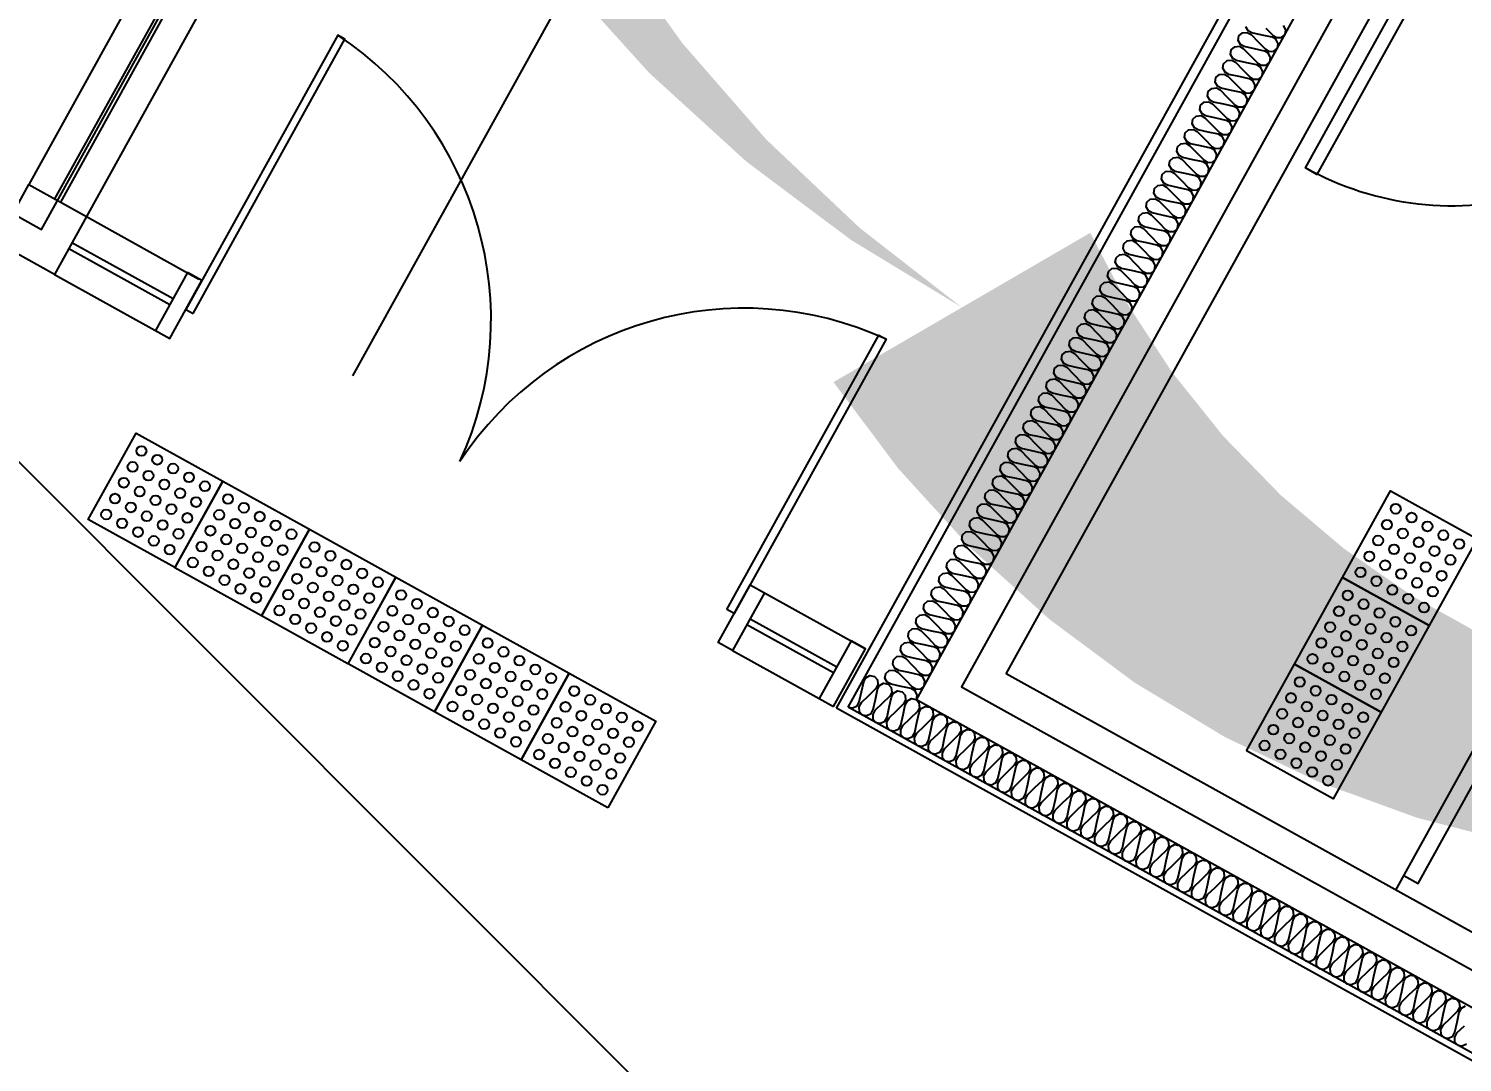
# Model space of a CAD drawing. Header units: millimetres. Extents: x -21000 to 567700, y 435000 to 850800.
# Drawn here: x 253690 to 258036, y 584813 to 587944 of the extents above; entities that cross this region are included whole.
import ezdxf
from ezdxf.enums import TextEntityAlignment as Align
from ezdxf.xclip import XClip

# ---------------------------------------------------------------- set-up
doc = ezdxf.new("R2010")
doc.units = ezdxf.units.MM
doc.header["$LTSCALE"] = 700
doc.header["$XCLIPFRAME"] = 2
doc.linetypes.add('AB_Pbase$0$주차장기둥$0$CEN', pattern=[62, 60, -1, 0, -1])
doc.layers.get('0').update_dxf_attribs({"color": 2})
doc.layers.get('Defpoints').update_dxf_attribs({"color": 171})
for name, color, linetype in [('AB_Pbase$0$AREA-C', 3, 'Continuous'), ('AB_Pbase$0$DOORS', 4, 'Continuous'), ('AB_Pbase$0$ELE4', 4, 'Continuous'), ('AB_Pbase$0$ELE6', 6, 'Continuous'), ('AB_Pbase$0$ELE9', 9, 'Continuous'), ('AB_Pbase$0$FIN', 6, 'Continuous'), ('AB_Pbase$0$HAT-BR', 5, 'Continuous'), ('AB_Pbase$0$INS', 8, 'Continuous'), ('AB_Pbase$0$WAL', 3, 'Continuous'), ('AB_Pbase$0$WIN', 4, 'Continuous'), ('AB_Pbase$0$WIN1', 1, 'Continuous'), ('AB_Pbase$0$점자블럭', 5, 'Continuous'), ('AB_Pbase$0$주차장기둥$0$CEN_P', 244, 'AB_Pbase$0$주차장기둥$0$CEN')]:
    doc.layers.add(name, color=color, linetype=linetype)
doc.layers.add('AB_Pbase$0$Defponts', color=161, linetype='Continuous', plot=False)
doc.styles.add('AB_Pbase$0$돋움', font='')
doc.styles.get('AB_Pbase$0$돋움').set_extended_font_data('Dotum')

# ---------------------------------------------------------------- blocks, each defined once
blk = doc.blocks.new('AB_Pbase$0$점자블럭')
at = {"layer": 'AB_Pbase$0$점자블럭', "extrusion": (0, 0, -1)}
blk.add_lwpolyline([(0, 0), (300, 0), (300, 300), (0, 300)], close=True, dxfattribs=at)
at = {"layer": 'AB_Pbase$0$점자블럭', "color": 250}
for centre in [(-260, 260), (-205, 260), (-150, 260), (-95, 260), (-40, 260), (-260, 205), (-205, 205), (-150, 205), (-95, 205), (-40, 205), (-260, 150), (-205, 150), (-150, 150), (-95, 150), (-40, 150), (-260, 95), (-205, 95), (-150, 95), (-95, 95), (-40, 95), (-260, 40), (-205, 40), (-150, 40), (-95, 40), (-40, 40)]:
    blk.add_circle(centre, 15, dxfattribs=at)
blk = doc.blocks.new('AB_Pbase$0$AB_Pbase_지하1층_골조')
for p, q in [((256381.4, 585911.3), (257835.9, 588535.2)), ((256653.3, 585989.3), (258010.8, 588438.2)), ((261140.1, 583502.2), (256653.3, 585989.3)), ((261218.1, 583230.3), (256381.4, 585911.3))]:
    blk.add_line(p, q)
blk = doc.blocks.new('AB_Pbase$0$주차장기둥$0$cen 2bl 지하')
at = {"layer": 'AB_Pbase$0$주차장기둥$0$CEN_P', "color": 5}
blk.add_line((-39385.7, 65032.3), (-39385.7, 259360.7), dxfattribs=at)
at = {"layer": 'AB_Pbase$0$주차장기둥$0$CEN_P', "color": 54}
blk.add_line((-87764.1, 77982.1), (41391.4, 40910.3), dxfattribs=at)
blk = doc.blocks.new('AB_Pbase$0$주차장기둥')
at = {"rotation": 1.99999810188403}
blk.add_blockref('AB_Pbase$0$주차장기둥$0$cen 2bl 지하', (36991.8, -11666.7), dxfattribs=at)
blk = doc.blocks.new('AB_Pbase$0$Door_s_1000')
at = {"layer": 'AB_Pbase$0$Defponts'}
for p, q in [((-10, 100), (-10, 0)), ((1010, 100), (1010, 0))]:
    blk.add_line(p, q, dxfattribs=at)
at = {"layer": 'AB_Pbase$0$WIN'}
for points in [[(40, 100), (80, 100), (80, 1020), (40, 1020)], [(55, 55), (55, 0), (0, 0), (0, 100), (40, 100), (40, 55)], [(945, 55), (945, 0), (1000, 0), (1000, 100), (960, 100), (960, 55)]]:
    blk.add_lwpolyline(points, close=True, dxfattribs=at)
at = {"layer": 'AB_Pbase$0$WIN1'}
blk.add_arc((40, 100), 920, 360, 90, dxfattribs=at)
at = {"layer": 'AB_Pbase$0$Defponts', "style": 'AB_Pbase$0$돋움'}
blk.add_text('D-1000', height=100, rotation=360, dxfattribs=at).set_placement((476.5, 57.9), align=Align.MIDDLE)
blk = doc.blocks.new('AB_Pbase')
at = {"layer": 'AB_Pbase$0$HAT-BR'}
h = blk.add_hatch(dxfattribs=at)
h.set_pattern_fill('ANSI31', color=256, scale=20, angle=145)
h.paths.add_polyline_path([(235929.4, 604527.6), (236063.8, 604661.9), (238153, 602571.6), (240063.6, 606018.4), (240229.8, 605926.3), (238280.5, 602409.7), (237010.4, 601140.3), (237826.9, 600323.4), (237692.5, 600189.1), (236741.7, 601140.4), (238029, 602427)])
h.paths.add_polyline_path([(238632.8, 599517.1), (232550.1, 593437.5), (232684.4, 593303.2), (238767.1, 599382.7)])
h.paths.add_polyline_path([(239573, 598576.4), (244422.5, 593724.3), (238339.7, 587644.8), (238205.4, 587779.2), (244153.8, 593724.4), (239438.6, 598442)])
h.paths.add_polyline_path([(253366.3, 576146.8), (254890.9, 574621.3), (254756.5, 574487), (253231.9, 576012.5)], flags=17)
h.paths.add_polyline_path([(246954.3, 581883.1), (245525.6, 580455.2), (245391.3, 580589.5), (246820, 582017.5)])
h.paths.add_polyline_path([(247173.6, 582371), (252407.6, 587602.2), (252541.9, 587467.8), (247308, 582236.6)])
h.paths.add_polyline_path([(260580.1, 582120.7), (261142.4, 583135.1), (260976.2, 583227.2), (260414, 582212.8)], flags=17)
h.paths.add_polyline_path([(263886.9, 576046.1), (264234.4, 575698.5), (264194.3, 575658.4), (265114.4, 575148.5), (265206.5, 575314.6)])
edge = h.paths.add_edge_path()
edge.add_line((263638.9, 581842.7), (261303.6, 583137.2))
edge.add_line((261303.6, 583137.2), (261395.8, 583303.3))
edge.add_line((261395.8, 583303.3), (265930.7, 580789.6))
edge.add_line((265930.7, 580789.6), (269809.1, 587786.6))
edge.add_line((269809.1, 587786.6), (269975.3, 587694.4))
edge.add_line((269975.3, 587694.4), (266096.8, 580697.5))
edge.add_line((266096.8, 580697.5), (266534.1, 580455.1))
edge.add_line((266534.1, 580455.1), (266442, 580288.9))
edge.add_line((266442, 580288.9), (263805.1, 581750.6))
edge.add_line((263638.9, 581842.7), (262485.1, 579761.3))
edge.add_line((263805.1, 581750.6), (261405.4, 577421.6))
edge.add_line((262393, 579595.1), (259935.3, 580957.4))
edge.add_line((262485.1, 579761.3), (259861.3, 581215.7))
edge.add_line((262393, 579595.1), (261239.3, 577513.7))
edge.add_line((259861.3, 581215.7), (259168.1, 579965.2))
edge.add_line((259334.3, 579873.1), (259168.1, 579965.2))
edge.add_line((259935.3, 580957.4), (259334.3, 579873.1))
edge.add_line((261239.3, 577513.7), (258615.4, 578968.1))
edge.add_line((258615.4, 578968.1), (258523.3, 578802))
edge.add_line((258523.3, 578802), (263739.4, 575910.6))
edge.add_line((263739.4, 575910.6), (263879.2, 576050.4))
edge.add_line((263879.2, 576050.4), (261405.4, 577421.6))
edge = h.paths.add_edge_path()
edge.add_line((273761.7, 610263.5), (273411.9, 610457.4))
edge.add_line((273411.9, 610457.4), (273281, 610221.2))
edge.add_line((273281, 610221.2), (271837.9, 611021.2))
edge.add_line((271837.9, 611021.2), (270579.8, 608751.5))
edge.add_line((270579.8, 608751.5), (267899.1, 610237.5))
edge.add_line((267899.1, 610237.5), (268345.1, 611042.1))
edge.add_line((268345.1, 611042.1), (267907.8, 611284.5))
edge.add_line((267907.8, 611284.5), (267461.8, 610479.9))
edge.add_line((267461.8, 610479.9), (264676.1, 612024))
edge.add_line((264676.1, 612024), (266867.4, 615977.3))
edge.add_line((266867.4, 615977.3), (266701.3, 616069.4))
edge.add_line((266701.3, 616069.4), (265295.3, 613533))
edge.add_line((265295.3, 613533), (264945.5, 613726.9))
edge.add_line((264945.5, 613726.9), (264853.4, 613560.7))
edge.add_line((264853.4, 613560.7), (265203.2, 613366.8))
edge.add_line((265203.2, 613366.8), (264417.8, 611949.9))
edge.add_line((264417.8, 611949.9), (276229.5, 605402.6))
edge.add_line((276229.5, 605402.6), (278088.8, 608756.8))
edge.add_line((278088.8, 608756.8), (278565.5, 608492.5))
edge.add_line((278565.5, 608492.5), (278798.2, 608912.4))
edge.add_line((278798.2, 608912.4), (278719.4, 608956))
edge.add_line((278719.4, 608956), (278578.9, 608702.3))
edge.add_line((278578.9, 608702.3), (278093.4, 608971.4))
edge.add_line((278093.4, 608971.4), (278825.5, 610292.1))
edge.add_line((278825.5, 610292.1), (278746.8, 610335.7))
edge.add_line((278746.8, 610335.7), (278092.3, 609155))
edge.add_line((278092.3, 609155), (277414.5, 609530.7))
edge.add_line((277414.5, 609530.7), (277370.8, 609452))
edge.add_line((277370.8, 609452), (278048.7, 609076.3))
edge.add_line((278048.7, 609076.3), (276155.5, 605660.9))
edge.add_line((276155.5, 605660.9), (275027.2, 606286.3))
edge.add_line((275027.2, 606286.3), (275473.2, 607090.9))
edge.add_line((275473.2, 607090.9), (275394.5, 607134.6))
edge.add_line((275394.5, 607134.6), (274948.5, 606329.9))
edge.add_line((274948.5, 606329.9), (274668.6, 606485.1))
edge.add_line((274668.6, 606485.1), (275114.6, 607289.7))
edge.add_line((275114.6, 607289.7), (275035.9, 607333.3))
edge.add_line((275035.9, 607333.3), (274589.9, 606528.7))
edge.add_line((274589.9, 606528.7), (270746, 608659.4))
edge.add_line((270746, 608659.4), (271911.9, 610762.9))
edge.add_line((271911.9, 610762.9), (273538.7, 609861.1))
edge.add_line((273538.7, 609861.1), (273766.6, 610272.2))
h.paths.add_polyline_path([(249823.9, 630123.9), (248214.6, 631015.9), (248122.5, 630849.7), (249731.8, 629957.7)])
h.paths.add_polyline_path([(264448.6, 621462.8), (264706.6, 621319.7), (264798.7, 621485.9), (263959.1, 621951.3), (263866.9, 621785.1), (264282.4, 621554.9), (263271.6, 619731.3), (263437.7, 619639.2)])
h.paths.add_polyline_path([(269499.6, 619034.5), (268660, 619499.9), (268567.9, 619333.7), (269048.9, 619067.1), (267972.6, 617125.4), (268138.8, 617033.3), (269215.1, 618975), (269407.5, 618868.3)])
h.paths.add_polyline_path([(278950.9, 618872.1), (277573.4, 619635.6), (275440.2, 615787.3), (272265.3, 617547.2), (272173.2, 617381), (274499.7, 616091.4), (273527.6, 614337.8), (273693.8, 614245.7), (274665.9, 615999.3), (276004, 615257.5), (276166.4, 615550.5), (275676.7, 615822), (277647.4, 619377.4), (278858.8, 618705.9)])
h.paths.add_polyline_path([(271683.5, 616497.6), (271517.4, 616589.7), (270492, 614739.9), (270658.2, 614647.8)])
h.paths.add_polyline_path([(266121, 619581), (265095.6, 617731.2), (264929.4, 617823.3), (265954.8, 619673.1)])
h.paths.add_polyline_path([(264405.1, 617124.9), (264497.2, 617291.1), (264296.1, 617402.6), (264203.9, 617236.4)])
edge = h.paths.add_edge_path()
edge.add_line((261140, 623342.4), (261232.1, 623508.6))
edge.add_line((261232.1, 623508.6), (257484.4, 625586))
edge.add_line((257484.4, 625586), (257392.3, 625419.8))
edge.add_line((257392.3, 625419.8), (258756.7, 624663.5))
edge.add_line((258756.7, 624663.5), (257030.8, 621549.9))
edge.add_line((257030.8, 621549.9), (255666.4, 622306.2))
edge.add_line((255666.4, 622306.2), (255622.7, 622227.5))
edge.add_line((255622.7, 622227.5), (256987.1, 621471.2))
edge.add_line((256987.1, 621471.2), (256735, 621016.4))
edge.add_line((256735, 621016.4), (256813.8, 620972.7))
edge.add_line((256813.8, 620972.7), (258835.4, 624619.9))
edge.add_line((258835.4, 624619.9), (261140, 623342.4))
h.paths.add_polyline_path([(252295.3, 623557.4), (252251.7, 623478.7), (252800.5, 623174.5), (252844.1, 623253.2)], flags=17)
h.paths.add_polyline_path([(278024, 614023.5), (278741.6, 615317.9), (277798.7, 613617.1), (277877.5, 613573.4), (278119.7, 614010.5), (279335.4, 613336.6), (279379.1, 613415.3), (278163.4, 614089.2), (278820.3, 615274.3), (278741.6, 615317.9)])
h.paths.add_polyline_path([(276999.8, 611990.1), (277047.9, 611963.4), (276926.7, 611744.8), (276799.9, 611815.1), (277163.5, 612471), (277242.2, 612427.4)], flags=17)
h.paths.add_polyline_path([(275349.5, 612653.4), (275456.1, 612845.8), (275766.5, 612673.7), (275659.8, 612481.3)], flags=17)
h.paths.add_polyline_path([(274915.1, 612859.8), (274748.9, 612952), (274506.5, 612514.6), (274672.7, 612422.5)], flags=17)
h.paths.add_polyline_path([(279024.5, 610867.8), (280144.5, 612888.1), (280223.2, 612844.5), (279103.3, 610824.1)])
h.paths.add_polyline_path([(279601.8, 610547.8), (280721.7, 612568.2), (280800.4, 612524.5), (279680.5, 610504.2)])
edge = h.paths.add_edge_path()
edge.add_line((268115.9, 579441.1), (268710.6, 579111.4))
edge.add_line((268710.6, 579111.4), (268676.7, 579050.2))
edge.add_line((268676.7, 579050.2), (271436.1, 577520.6))
edge.add_line((271436.1, 577520.6), (271470, 577581.9))
edge.add_line((271470, 577581.9), (271528.2, 577686.8))
edge.add_line((271528.2, 577686.8), (268174.1, 579546.1))
edge.add_line((268174.1, 579546.1), (268115.9, 579441.1))
h.paths.add_polyline_path([(252546, 576288.4), (251117.3, 574860.5), (254615.6, 571360.4), (257807.1, 577118), (257640.9, 577210.2), (255736.8, 573775), (255682.7, 573829.2), (255548.3, 573694.9), (255641, 573602.1), (254521.2, 571582.1), (251315.3, 574789.7), (252680.4, 576154.1)])
h.paths.add_polyline_path([(254748.7, 622094.5), (254457.8, 621569.8), (254624, 621477.7), (254914.9, 622002.4)], flags=17)
h.paths.add_polyline_path([(260390.1, 620339.5), (260224, 620431.6), (261377.8, 622513.2), (261544, 622421.1)])
h.paths.add_polyline_path([(246694.2, 601788.4), (244262.8, 603136.2), (244354.9, 603302.4), (246786.3, 601954.6)])
h.paths.add_polyline_path([(264513.8, 616681.6), (263362.4, 614604.4), (263948.4, 614279.6), (263856.3, 614113.4), (262500.6, 614864.9), (262592.7, 615031.1), (263196.2, 614696.5), (264347.6, 616773.8)])
h.paths.add_polyline_path([(251505.8, 616203), (251413.7, 616036.9), (267384.3, 607184.2), (267476.4, 607350.4)])
h.paths.add_polyline_path([(271057.7, 605148), (274188.8, 603412.4), (272429, 600237.5), (270189.9, 601478.7), (270097.8, 601312.5), (274624, 598803.6), (274716.1, 598969.8), (272595.1, 600145.4), (274355, 603320.3), (277464.3, 601596.8), (270405.5, 588862.3), (265870.5, 591376.1), (265778.4, 591209.9), (270479.5, 588604), (277722.6, 601670.9), (271149.8, 605314.2)])
h.paths.add_polyline_path([(255481.8, 630440.5), (255389.7, 630274.4), (255792, 630051.4), (254296.4, 627353.1), (254375.1, 627309.5), (255870.8, 630007.7), (258726.4, 628424.8), (257230.8, 625726.6), (257396.9, 625634.5), (258984.7, 628498.9)])
h.paths.add_polyline_path([(252754.7, 624571.9), (253714.6, 626303.6), (253793.4, 626260), (252833.4, 624528.2)])
h.paths.add_polyline_path([(271454, 617733.9), (271546.1, 617900.1), (271143.9, 618123.1), (271051.8, 617956.9)])
h.paths.add_polyline_path([(274129.6, 612597.8), (274173.2, 612676.5), (272975, 613340.7), (272679.2, 612807.2), (272845.4, 612715.1), (273097.5, 613169.9)], flags=17)
h.paths.add_polyline_path([(261119, 615848), (261285.2, 615755.9), (262691.1, 618292.3), (262525, 618384.4)])
h.paths.add_polyline_path([(261302.7, 615746.2), (261210.6, 615580), (261503.6, 615417.6), (261595.7, 615583.7)], flags=17)
h.paths.add_polyline_path([(260779.6, 615235.7), (260945.8, 615143.6), (260407.7, 614172.8), (247559.5, 621294.6), (247428.3, 621367.4), (245110.6, 622652.1), (245202.7, 622818.3), (246042.3, 622352.9), (246488.4, 623157.5), (246654.5, 623065.4), (246208.5, 622260.8), (248062.7, 621233), (249400.8, 623646.9), (248952.5, 623895.4), (248996.2, 623974.1), (249984.5, 623426.3), (249940.9, 623347.5), (249479.5, 623603.3), (248141.4, 621189.3), (250017.5, 620149.4), (251359.6, 622570.7), (250948.5, 622798.5), (250988.1, 622869.9), (251939.3, 622342.7), (251895.6, 622264), (251434.3, 622519.7), (250096.2, 620105.8), (252811.9, 618600.4), (253257.9, 619405.1), (253336.6, 619361.5), (252890.6, 618556.8), (253257.9, 618353.2), (254159.7, 619980), (253792.3, 620183.6), (253676, 619973.7), (253597.3, 620017.3), (253905.1, 620572.7), (254071.3, 620480.6), (253971.9, 620301.3), (254627.9, 619937.7), (254535.8, 619771.5), (254238.4, 619936.4), (253336.7, 618309.6), (254613.6, 617601.7), (255607.5, 619394.7), (255773.6, 619302.6), (254779.8, 617509.6), (260333.6, 614431.1)])
h.paths.add_polyline_path([(251257.3, 624727.3), (251091.2, 624819.4), (250887.5, 624452.1), (248071, 626013.3), (247978.9, 625847.1), (247979.1, 625847), (246827.7, 623769.8), (246993.9, 623677.6), (248145.3, 625754.9), (251552, 623866.5), (251644.1, 624032.7), (251053.7, 624359.9)])
h.paths.add_polyline_path([(239278.8, 608614.4), (239444.9, 608522.3), (239503.1, 608627.2), (240058.5, 608319.4), (240150.6, 608485.5), (239595.2, 608793.4), (239937, 609410), (239416.6, 609698.5), (239373, 609619.7), (239727.2, 609423.4)], flags=17)
h.paths.add_polyline_path([(249096, 617321.6), (249188.1, 617487.8), (246328.1, 619073.1), (246196.9, 619145.8), (244727.6, 619960.3), (244635.4, 619794.1)])
h.paths.add_polyline_path([(244912.1, 609773.6), (245004.2, 609939.8), (238523.3, 613532.3), (235245.5, 607619), (234042, 606416.1), (235434.6, 605022.7), (235569, 605157.1), (234240, 606486.8), (235318, 607564.2), (236122.2, 609014.9), (238706.7, 607582.3), (238270.4, 606795.2), (238991.9, 606395.2), (239084, 606561.4), (238528.6, 606869.2), (239047.4, 607805.1), (238881.2, 607897.2), (238798.8, 607748.5), (238357.1, 607993.3), (239086.7, 609309.6), (239008, 609353.3), (238278.4, 608037), (236214.3, 609181.1), (238509.9, 613322.4), (242795.5, 610946.9), (241038.1, 607776.4), (241204.2, 607684.3), (242961.7, 610854.8)])
h.paths.add_polyline_path([(254770.9, 631457.8), (254937, 631365.6), (255145.7, 631742.1), (254979.5, 631834.2)])
h.paths.add_polyline_path([(254539.5, 630648.5), (254373.3, 630740.6), (254143, 630325.1), (253548.3, 630654.8), (253504.7, 630576.1), (254099.4, 630246.4), (253042.5, 628339.7), (251765.6, 629047.6), (252822.5, 630954.2), (252848.7, 630939.7), (252892.3, 631018.4), (252787.4, 631076.6), (251686.9, 629091.2), (250436.1, 629784.5), (250344, 629618.3), (251594.7, 628925), (250494.2, 626939.6), (250599.2, 626881.5), (250642.8, 626960.2), (250616.6, 626974.7), (251673.5, 628881.4), (252950.4, 628173.6), (251893.5, 626266.9), (251298.8, 626596.6), (251255.1, 626517.9), (251849.9, 626188.2), (251488.7, 625536.6), (251654.9, 625444.5)])
at = {"layer": 'AB_Pbase$0$AREA-C'}
blk.add_lwpolyline([(251046.6, 574655.4), (245320.5, 580384.5), (252757.7, 587817.8), (253097, 587478.3), (253231.8, 587613), (253729.4, 587335.6), (255154.8, 589907), (257874.9, 588399.2), (256517.4, 585950.3), (261166, 583373.5), (260858.1, 582818.1), (261146.8, 582658.2), (261432.8, 583174.2), (263768, 581879.7), (261276.3, 577384.6), (258652.5, 578839), (255715.9, 573541.3), (255688.4, 573568.8), (253909.6, 571790.9), (251392.9, 574308.8), (253171.8, 576086.8), (252825.4, 576433.3), (251046.6, 574655.4), (248251.1, 577452.4)], dxfattribs=at)
at = {"layer": 'AB_Pbase$0$DOORS'}
for points in [[(254188.6, 587081.1), (254649.2, 587912), (254627.3, 587924.1), (254166.7, 587093.2)], [(254171.5, 587204.9), (254074.5, 587030), (254118.3, 587005.7), (254215.2, 587180.7)], [(255806.7, 586184.2), (256267.2, 587015.1), (256289.1, 587003), (255828.5, 586172.1)], [(255920.7, 586235.3), (255823.8, 586060.4), (255780, 586084.6), (255877, 586259.5)]]:
    blk.add_lwpolyline(points, close=True, dxfattribs=at)
at = {"layer": 'AB_Pbase$0$ELE4'}
blk.add_line((257834.1, 585334.8), (258415.8, 586384.3), dxfattribs=at)
at = {"layer": 'AB_Pbase$0$ELE6'}
blk.add_lwpolyline([(257858.3, 585378.5), (257902, 585354.3), (258435.3, 586316.4), (258391.6, 586340.6)], dxfattribs=at)
at = {"layer": 'AB_Pbase$0$ELE9'}
for p, q in [((255018.8, 589868), (253690.5, 587471.6)), ((255193.8, 589771.1), (253865.4, 587374.6)), ((253865.4, 587374.6), (254206.5, 587185.5)), ((253768.4, 587199.7), (254109.5, 587010.6)), ((255920.7, 586235.3), (256226.8, 586065.6)), ((255823.8, 586060.4), (256086.2, 585914.9))]:
    blk.add_line(p, q, dxfattribs=at)
for centre, start, end in [((254061, 587062.9), 335.3294, 56.6706), ((255858.9, 586066.3), 65.3294, 146.6706)]:
    blk.add_arc(centre, 1030.8, start, end, dxfattribs=at)
at = {"layer": 'AB_Pbase$0$FIN'}
for p, q in [((256138.6, 585885.8), (257757.9, 588807.1)), ((256174.6, 585888.8), (257769.6, 588766.3)), ((260949, 583219.4), (256138.6, 585885.8)), ((261264.9, 583067.2), (256174.6, 585888.8))]:
    blk.add_line(p, q, dxfattribs=at)
at = {"layer": 'AB_Pbase$0$INS'}
for points in [[(256381.4, 585911.3), (256383.6, 585925.2), (256377.2, 585938.4), (256365.7, 585944.8), (256335.1, 585951.4), (256304.5, 585958.1), (256292.9, 585964.5), (256285.9, 585976.6), (256288.1, 585990.5), (256298.7, 585999.7), (256313.3, 586001.2), (256324.8, 585994.8), (256346.7, 585972.4), (256368.6, 585950), (256380.1, 585943.6), (256394.1, 585944.1), (256404.7, 585953.3), (256406.9, 585967.2), (256400.5, 585980.3), (256388.9, 585986.7), (256358.3, 585993.4), (256327.7, 586000.1), (256316.2, 586006.5), (256309.2, 586018.6), (256311.4, 586032.5), (256322, 586041.7), (256336.5, 586043.2), (256348.1, 586036.8), (256370, 586014.4), (256391.8, 585992), (256403.4, 585985.6), (256417.4, 585986.1), (256428, 585995.3), (256430.2, 586009.2), (256423.8, 586022.3), (256412.2, 586028.7), (256381.6, 586035.4), (256351, 586042.1), (256339.5, 586048.5), (256332.5, 586060.6), (256334.7, 586074.5), (256345.3, 586083.7), (256359.8, 586085.2), (256371.4, 586078.8), (256393.2, 586056.4), (256415.1, 586034), (256426.7, 586027.6), (256440.6, 586028), (256451.2, 586037.3), (256453.4, 586051.1), (256447, 586064.3), (256435.5, 586070.7), (256404.9, 586077.4), (256374.3, 586084), (256362.7, 586090.4), (256355.7, 586102.6), (256357.9, 586116.4), (256368.5, 586125.7), (256383.1, 586127.2), (256394.6, 586120.8), (256416.5, 586098.4), (256438.4, 586075.9), (256449.9, 586069.5), (256463.9, 586070), (256474.5, 586079.2), (256476.7, 586093.1), (256470.3, 586106.3), (256458.7, 586112.7), (256428.1, 586119.4), (256397.5, 586126), (256386, 586132.4), (256379, 586144.5), (256381.2, 586158.4), (256391.8, 586167.6), (256406.4, 586169.2), (256417.9, 586162.8), (256439.8, 586140.3), (256461.7, 586117.9), (256473.2, 586111.5), (256487.2, 586112), (256497.8, 586121.2), (256500, 586135.1), (256493.6, 586148.3), (256482, 586154.7), (256451.4, 586161.3), (256420.8, 586168), (256409.3, 586174.4), (256402.3, 586186.5), (256404.5, 586200.4), (256415.1, 586209.6), (256429.6, 586211.1), (256441.2, 586204.7), (256463.1, 586182.3), (256484.9, 586159.9), (256496.5, 586153.5), (256510.5, 586154), (256521.1, 586163.2), (256523.3, 586177.1), (256516.8, 586190.2), (256505.3, 586196.6), (256474.7, 586203.3), (256444.1, 586210), (256432.5, 586216.4), (256425.5, 586228.5), (256427.7, 586242.4), (256438.3, 586251.6), (256452.9, 586253.1), (256464.4, 586246.7), (256486.3, 586224.3), (256508.2, 586201.9), (256519.7, 586195.5), (256533.7, 586196), (256544.3, 586205.2), (256546.5, 586219.1), (256540.1, 586232.2), (256528.6, 586238.6), (256498, 586245.3), (256467.4, 586252), (256455.8, 586258.4), (256448.8, 586270.5), (256451, 586284.4), (256461.6, 586293.6), (256476.2, 586295.1), (256487.7, 586288.7), (256509.6, 586266.3), (256531.5, 586243.9), (256543, 586237.5), (256557, 586238), (256567.6, 586247.2), (256569.8, 586261), (256563.4, 586274.2), (256551.8, 586280.6), (256521.2, 586287.3), (256490.6, 586294), (256479.1, 586300.4), (256472.1, 586312.5), (256474.3, 586326.3), (256484.9, 586335.6), (256499.4, 586337.1), (256511, 586330.7), (256532.9, 586308.3), (256554.7, 586285.9), (256566.3, 586279.5), (256580.3, 586279.9), (256590.9, 586289.2), (256593.1, 586303), (256586.6, 586316.2), (256575.1, 586322.6), (256544.5, 586329.3), (256513.9, 586335.9), (256502.4, 586342.3), (256495.3, 586354.5), (256497.6, 586368.3), (256508.1, 586377.5), (256522.7, 586379.1), (256534.3, 586372.7), (256556.1, 586350.3), (256578, 586327.8), (256589.6, 586321.4), (256603.5, 586321.9), (256614.1, 586331.1), (256616.3, 586345), (256609.9, 586358.2), (256598.4, 586364.6), (256567.8, 586371.2), (256537.2, 586377.9), (256525.6, 586384.3), (256518.6, 586396.4), (256520.8, 586410.3), (256531.4, 586419.5), (256546, 586421.1), (256557.5, 586414.7), (256579.4, 586392.2), (256601.3, 586369.8), (256612.8, 586363.4), (256626.8, 586363.9), (256637.4, 586373.1), (256639.6, 586387), (256633.2, 586400.2), (256621.6, 586406.6), (256591, 586413.2), (256560.4, 586419.9), (256548.9, 586426.3), (256541.9, 586438.4), (256544.1, 586452.3), (256554.7, 586461.5), (256569.3, 586463), (256580.8, 586456.6), (256602.7, 586434.2), (256624.6, 586411.8), (256636.1, 586405.4), (256650.1, 586405.9), (256660.7, 586415.1), (256662.9, 586429), (256656.5, 586442.1), (256644.9, 586448.5), (256614.3, 586455.2), (256583.7, 586461.9), (256572.2, 586468.3), (256565.2, 586480.4), (256567.4, 586494.3), (256578, 586503.5), (256592.5, 586505), (256604.1, 586498.6), (256625.9, 586476.2), (256647.8, 586453.8), (256659.4, 586447.4), (256673.4, 586447.9), (256684, 586457.1), (256686.2, 586471), (256679.7, 586484.1), (256668.2, 586490.5), (256637.6, 586497.2), (256607, 586503.9), (256595.4, 586510.3), (256588.4, 586522.4), (256590.6, 586536.2), (256601.2, 586545.5), (256615.8, 586547), (256627.3, 586540.6), (256649.2, 586518.2), (256671.1, 586495.8), (256682.6, 586489.4), (256696.6, 586489.8), (256707.2, 586499.1), (256709.4, 586512.9), (256703, 586526.1), (256691.5, 586532.5), (256660.9, 586539.2), (256630.3, 586545.8), (256618.7, 586552.2), (256611.7, 586564.4), (256613.9, 586578.2), (256624.5, 586587.4), (256639.1, 586589), (256650.6, 586582.6), (256672.5, 586560.2), (256694.4, 586537.7), (256705.9, 586531.3), (256719.9, 586531.8), (256730.5, 586541), (256732.7, 586554.9), (256726.3, 586568.1), (256714.7, 586574.5), (256684.1, 586581.2), (256653.5, 586587.8), (256642, 586594.2), (256635, 586606.3), (256637.2, 586620.2), (256647.8, 586629.4), (256662.3, 586631), (256673.9, 586624.6), (256695.8, 586602.1), (256717.6, 586579.7), (256729.2, 586573.3), (256743.2, 586573.8), (256753.8, 586583), (256756, 586596.9), (256749.5, 586610.1), (256738, 586616.5), (256707.4, 586623.1), (256676.8, 586629.8), (256665.3, 586636.2), (256658.2, 586648.3), (256660.4, 586662.2), (256671, 586671.4), (256685.6, 586672.9), (256697.2, 586666.5), (256719, 586644.1), (256740.9, 586621.7), (256752.5, 586615.3), (256766.4, 586615.8), (256777, 586625), (256779.2, 586638.9), (256772.8, 586652), (256761.3, 586658.4), (256730.7, 586665.1), (256700.1, 586671.8), (256688.5, 586678.2), (256681.5, 586690.3), (256683.7, 586704.2), (256694.3, 586713.4), (256708.9, 586714.9), (256720.4, 586708.5), (256742.3, 586686.1), (256764.2, 586663.7), (256775.7, 586657.3), (256789.7, 586657.8), (256800.3, 586667), (256802.5, 586680.9), (256796.1, 586694), (256784.5, 586700.4), (256753.9, 586707.1), (256723.3, 586713.8), (256711.8, 586720.2), (256704.8, 586732.3), (256707, 586746.2), (256717.6, 586755.4), (256732.2, 586756.9), (256743.7, 586750.5), (256765.6, 586728.1), (256787.4, 586705.7), (256799, 586699.3), (256813, 586699.8), (256823.6, 586709), (256825.8, 586722.8), (256819.4, 586736), (256807.8, 586742.4), (256777.2, 586749.1), (256746.6, 586755.8), (256735.1, 586762.2), (256728.1, 586774.3), (256730.3, 586788.1), (256740.9, 586797.4), (256755.4, 586798.9), (256767, 586792.5), (256788.8, 586770.1), (256810.7, 586747.7), (256822.3, 586741.3), (256836.3, 586741.7), (256846.8, 586751), (256849.1, 586764.8), (256842.6, 586778), (256831.1, 586784.4), (256800.5, 586791.1), (256769.9, 586797.7), (256758.3, 586804.1), (256751.3, 586816.2), (256753.5, 586830.1), (256764.1, 586839.3), (256778.7, 586840.9), (256790.2, 586834.5), (256812.1, 586812.1), (256834, 586789.6), (256845.5, 586783.2), (256859.5, 586783.7), (256870.1, 586792.9), (256872.3, 586806.8), (256865.9, 586820), (256854.4, 586826.4), (256823.8, 586833), (256793.1, 586839.7), (256781.6, 586846.1), (256774.6, 586858.2), (256776.8, 586872.1), (256787.4, 586881.3), (256802, 586882.9), (256813.5, 586876.5), (256835.4, 586854), (256857.3, 586831.6), (256868.8, 586825.2), (256882.8, 586825.7), (256893.4, 586834.9), (256895.6, 586848.8), (256889.2, 586862), (256877.6, 586868.4), (256847, 586875), (256816.4, 586881.7), (256804.9, 586888.1), (256797.9, 586900.2), (256800.1, 586914.1), (256810.7, 586923.3), (256825.2, 586924.8), (256836.8, 586918.4), (256858.7, 586896), (256880.5, 586873.6), (256892.1, 586867.2), (256906.1, 586867.7), (256916.7, 586876.9), (256918.9, 586890.8), (256912.4, 586903.9), (256900.9, 586910.3), (256870.3, 586917), (256839.7, 586923.7), (256828.1, 586930.1), (256821.1, 586942.2), (256823.3, 586956.1), (256833.9, 586965.3), (256848.5, 586966.8), (256860.1, 586960.4), (256881.9, 586938), (256903.8, 586915.6), (256915.3, 586909.2), (256929.3, 586909.7), (256939.9, 586918.9), (256942.1, 586932.8), (256935.7, 586945.9), (256924.2, 586952.3), (256893.6, 586959), (256863, 586965.7), (256851.4, 586972.1), (256844.4, 586984.2), (256846.6, 586998), (256857.2, 587007.3), (256871.8, 587008.8), (256883.3, 587002.4), (256905.2, 586980), (256927.1, 586957.6), (256938.6, 586951.2), (256952.6, 586951.6), (256963.2, 586960.9), (256965.4, 586974.7), (256959, 586987.9), (256947.4, 586994.3), (256916.8, 587001), (256886.2, 587007.6), (256874.7, 587014), (256867.7, 587026.2), (256869.9, 587040), (256880.5, 587049.2), (256895.1, 587050.8), (256906.6, 587044.4), (256928.5, 587022), (256950.3, 586999.5), (256961.9, 586993.1), (256975.9, 586993.6), (256986.5, 587002.8), (256988.7, 587016.7), (256982.3, 587029.9), (256970.7, 587036.3), (256940.1, 587043), (256909.5, 587049.6), (256898, 587056), (256891, 587068.1), (256893.2, 587082), (256903.8, 587091.2), (256918.3, 587092.8), (256929.9, 587086.4), (256951.7, 587063.9), (256973.6, 587041.5), (256985.2, 587035.1), (256999.1, 587035.6), (257009.7, 587044.8), (257011.9, 587058.7), (257005.5, 587071.9), (256994, 587078.3), (256963.4, 587084.9), (256932.8, 587091.6), (256921.2, 587098), (256914.2, 587110.1), (256916.4, 587124), (256927, 587133.2), (256941.6, 587134.7), (256953.1, 587128.3), (256975, 587105.9), (256996.9, 587083.5), (257008.4, 587077.1), (257022.4, 587077.6), (257033, 587086.8), (257035.2, 587100.7), (257028.8, 587113.8), (257017.2, 587120.2), (256986.6, 587126.9), (256956, 587133.6), (256944.5, 587140), (256937.5, 587152.1), (256939.7, 587166), (256950.3, 587175.2), (256964.9, 587176.7), (256976.4, 587170.3), (256998.3, 587147.9), (257020.2, 587125.5), (257031.7, 587119.1), (257045.7, 587119.6), (257056.3, 587128.8), (257058.5, 587142.7), (257052.1, 587155.8), (257040.5, 587162.2), (257009.9, 587168.9), (256979.3, 587175.6), (256967.8, 587182), (256960.8, 587194.1), (256963, 587208), (256973.6, 587217.2), (256988.1, 587218.7), (256999.7, 587212.3), (257021.6, 587189.9), (257043.4, 587167.5), (257055, 587161.1), (257069, 587161.6), (257079.6, 587170.8), (257081.8, 587184.6), (257075.3, 587197.8), (257063.8, 587204.2), (257033.2, 587210.9), (257002.6, 587217.6), (256991, 587224), (256984, 587236.1), (256986.2, 587249.9), (256996.8, 587259.2), (257011.4, 587260.7), (257022.9, 587254.3), (257044.8, 587231.9), (257066.7, 587209.5), (257078.2, 587203.1), (257092.2, 587203.5), (257102.8, 587212.8), (257105, 587226.6), (257098.6, 587239.8), (257087.1, 587246.2), (257056.5, 587252.9), (257025.9, 587259.5), (257014.3, 587265.9), (257007.3, 587278), (257009.5, 587291.9), (257020.1, 587301.1), (257034.7, 587302.7), (257046.2, 587296.3), (257068.1, 587273.9), (257090, 587251.4), (257101.5, 587245), (257115.5, 587245.5), (257126.1, 587254.7), (257128.3, 587268.6), (257121.9, 587281.8), (257110.3, 587288.2), (257079.7, 587294.8), (257049.1, 587301.5), (257037.6, 587307.9), (257030.6, 587320), (257032.8, 587333.9), (257043.4, 587343.1), (257057.9, 587344.6), (257069.5, 587338.3), (257091.4, 587315.8), (257113.2, 587293.4), (257124.8, 587287), (257138.8, 587287.5), (257149.4, 587296.7), (257151.6, 587310.6), (257145.1, 587323.8), (257133.6, 587330.2), (257103, 587336.8), (257072.4, 587343.5), (257060.9, 587349.9), (257053.9, 587362), (257056.1, 587375.9), (257066.6, 587385.1), (257081.2, 587386.6), (257092.8, 587380.2), (257114.6, 587357.8), (257136.5, 587335.4), (257148.1, 587329), (257162, 587329.5), (257172.6, 587338.7), (257174.8, 587352.6), (257168.4, 587365.7), (257156.9, 587372.1), (257126.3, 587378.8), (257095.7, 587385.5), (257084.1, 587391.9), (257077.1, 587404), (257079.3, 587417.9), (257089.9, 587427.1), (257104.5, 587428.6), (257116, 587422.2), (257137.9, 587399.8), (257159.8, 587377.4), (257171.3, 587371), (257185.3, 587371.5), (257195.9, 587380.7), (257198.1, 587394.6), (257191.7, 587407.7), (257180.1, 587414.1), (257149.5, 587420.8), (257118.9, 587427.5), (257107.4, 587433.9), (257100.4, 587446), (257102.6, 587459.8), (257113.2, 587469.1), (257127.8, 587470.6), (257139.3, 587464.2), (257161.2, 587441.8), (257183.1, 587419.4), (257194.6, 587413), (257208.6, 587413.4), (257219.2, 587422.7), (257221.4, 587436.5), (257215, 587449.7), (257203.4, 587456.1), (257172.8, 587462.8), (257142.2, 587469.4), (257130.7, 587475.8), (257123.7, 587488), (257125.9, 587501.8), (257136.5, 587511), (257151, 587512.6), (257162.6, 587506.2), (257184.5, 587483.8), (257206.3, 587461.3), (257217.9, 587454.9), (257231.9, 587455.4), (257242.5, 587464.6), (257244.7, 587478.5), (257238.2, 587491.7), (257226.7, 587498.1), (257196.1, 587504.8), (257165.5, 587511.4), (257153.9, 587517.8), (257146.9, 587529.9), (257149.1, 587543.8), (257159.7, 587553), (257174.3, 587554.6), (257185.8, 587548.2), (257207.7, 587525.7), (257229.6, 587503.3), (257241.1, 587496.9), (257255.1, 587497.4), (257265.7, 587506.6), (257267.9, 587520.5), (257261.5, 587533.7), (257250, 587540.1), (257219.4, 587546.7), (257188.8, 587553.4), (257177.2, 587559.8), (257170.2, 587571.9), (257172.4, 587585.8), (257183, 587595), (257197.6, 587596.5), (257209.1, 587590.1), (257231, 587567.7), (257252.9, 587545.3), (257264.4, 587538.9), (257278.4, 587539.4), (257289, 587548.6), (257291.2, 587562.5), (257284.8, 587575.6), (257273.2, 587582), (257242.6, 587588.7), (257212, 587595.4), (257200.5, 587601.8), (257193.5, 587613.9), (257195.7, 587627.8), (257206.3, 587637), (257220.8, 587638.5), (257232.4, 587632.1), (257254.3, 587609.7), (257276.1, 587587.3), (257287.7, 587580.9), (257301.7, 587581.4), (257312.3, 587590.6), (257314.5, 587604.5), (257308, 587617.6), (257296.5, 587624), (257265.9, 587630.7), (257235.3, 587637.4), (257223.8, 587643.8), (257216.7, 587655.9), (257218.9, 587669.8), (257229.5, 587679), (257244.1, 587680.5), (257255.7, 587674.1), (257277.5, 587651.7), (257299.4, 587629.3), (257311, 587622.9), (257324.9, 587623.4), (257335.5, 587632.6), (257337.7, 587646.4), (257331.3, 587659.6), (257319.8, 587666), (257289.2, 587672.7), (257258.6, 587679.4), (257247, 587685.8), (257240, 587697.9), (257242.2, 587711.7), (257252.8, 587721), (257267.4, 587722.5), (257278.9, 587716.1), (257300.8, 587693.7), (257322.7, 587671.3), (257334.2, 587664.9), (257348.2, 587665.3), (257358.8, 587674.6), (257361, 587688.4), (257354.6, 587701.6), (257343, 587708), (257312.4, 587714.7), (257281.8, 587721.3), (257270.3, 587727.7), (257263.3, 587739.8), (257265.5, 587753.7), (257276.1, 587762.9), (257290.7, 587764.5), (257302.2, 587758.1), (257324.1, 587735.7), (257346, 587713.2), (257357.5, 587706.8), (257371.5, 587707.3), (257382.1, 587716.5), (257384.3, 587730.4), (257377.9, 587743.6), (257366.3, 587750), (257335.7, 587756.6), (257305.1, 587763.3), (257293.6, 587769.7), (257286.6, 587781.8), (257288.8, 587795.7), (257299.4, 587804.9), (257313.9, 587806.4), (257325.5, 587800), (257347.3, 587777.6), (257369.2, 587755.2), (257380.8, 587748.8), (257394.8, 587749.3), (257405.4, 587758.5), (257407.6, 587772.4), (257401.1, 587785.6), (257389.6, 587792), (257359, 587798.6), (257328.4, 587805.3), (257316.8, 587811.7), (257309.8, 587823.8), (257312, 587837.7), (257322.6, 587846.9), (257337.2, 587848.4), (257348.7, 587842), (257370.6, 587819.6), (257392.5, 587797.2), (257404, 587790.8), (257418, 587791.3), (257428.6, 587800.5), (257430.8, 587814.4), (257424.4, 587827.5), (257412.9, 587833.9), (257382.3, 587840.6), (257351.7, 587847.3), (257340.1, 587853.7), (257333.1, 587865.8), (257335.3, 587879.7), (257345.9, 587888.9), (257360.5, 587890.4), (257372, 587884), (257393.9, 587861.6), (257415.8, 587839.2), (257427.3, 587832.8), (257441.3, 587833.3), (257451.9, 587842.5), (257454.1, 587856.4), (257447.7, 587869.5), (257436.1, 587875.9), (257405.5, 587882.6), (257374.9, 587889.3), (257363.4, 587895.7), (257356.4, 587907.8), (257358.6, 587921.6), (257369.2, 587930.9), (257383.7, 587932.4), (257395.3, 587926), (257417.2, 587903.6), (257439, 587881.2), (257450.6, 587874.8), (257464.6, 587875.2), (257475.2, 587884.5), (257477.4, 587898.3), (257470.9, 587911.5), (257459.4, 587917.9), (257428.8, 587924.6), (257398.2, 587931.2), (257386.6, 587937.6), (257379.6, 587949.8)], [(257440.4, 587945.6), (257462.3, 587923.1), (257473.8, 587916.7), (257487.8, 587917.2), (257498.4, 587926.4), (257500.6, 587940.3), (257494.2, 587953.5)], [(256174.6, 585888.8), (256188.4, 585886.6), (256201.6, 585893), (256208, 585904.5), (256214.7, 585935.2), (256221.4, 585965.8), (256227.7, 585977.3), (256239.9, 585984.3), (256253.7, 585982.1), (256263, 585971.5), (256264.5, 585956.9), (256258.1, 585945.4), (256235.7, 585923.5), (256213.3, 585901.6), (256206.9, 585890.1), (256207.3, 585876.1), (256216.6, 585865.5), (256230.4, 585863.3), (256243.6, 585869.7), (256250, 585881.3), (256256.7, 585911.9), (256263.3, 585942.5), (256269.7, 585954), (256281.8, 585961), (256295.7, 585958.8), (256304.9, 585948.2), (256306.5, 585933.7), (256300.1, 585922.1), (256277.7, 585900.2), (256255.2, 585878.4), (256248.8, 585866.8), (256249.3, 585852.8), (256258.5, 585842.2), (256272.4, 585840), (256285.6, 585846.5), (256292, 585858), (256298.6, 585888.6), (256305.3, 585919.2), (256311.7, 585930.8), (256323.8, 585937.8), (256337.7, 585935.6), (256346.9, 585925), (256348.4, 585910.4), (256342, 585898.8), (256319.6, 585877), (256297.2, 585855.1), (256290.8, 585843.6), (256291.3, 585829.6), (256300.5, 585819), (256314.4, 585816.8), (256327.6, 585823.2), (256333.9, 585834.7), (256340.6, 585865.3), (256347.3, 585895.9), (256353.7, 585907.5), (256365.8, 585914.5), (256379.7, 585912.3), (256388.9, 585901.7), (256390.4, 585887.1), (256384, 585875.6), (256361.6, 585853.7), (256339.2, 585831.8), (256332.8, 585820.3), (256333.3, 585806.3), (256342.5, 585795.7), (256356.4, 585793.5), (256369.5, 585799.9), (256375.9, 585811.5), (256382.6, 585842.1), (256389.3, 585872.7), (256395.7, 585884.2), (256407.8, 585891.2), (256421.7, 585889), (256430.9, 585878.4), (256432.4, 585863.9), (256426, 585852.3), (256403.6, 585830.4), (256381.2, 585808.6), (256374.8, 585797), (256375.3, 585783), (256384.5, 585772.4), (256398.3, 585770.2), (256411.5, 585776.7), (256417.9, 585788.2), (256424.6, 585818.8), (256431.3, 585849.4), (256437.7, 585860.9), (256449.8, 585867.9), (256463.6, 585865.7), (256472.9, 585855.1), (256474.4, 585840.6), (256468, 585829), (256445.6, 585807.2), (256423.2, 585785.3), (256416.8, 585773.7), (256417.2, 585759.8), (256426.5, 585749.2), (256440.3, 585747), (256453.5, 585753.4), (256459.9, 585764.9), (256466.6, 585795.5), (256473.2, 585826.1), (256479.6, 585837.7), (256491.8, 585844.7), (256505.6, 585842.5), (256514.8, 585831.9), (256516.4, 585817.3), (256510, 585805.8), (256487.6, 585783.9), (256465.1, 585762), (256458.7, 585750.5), (256459.2, 585736.5), (256468.4, 585725.9), (256482.3, 585723.7), (256495.5, 585730.1), (256501.9, 585741.7), (256508.5, 585772.3), (256515.2, 585802.9), (256521.6, 585814.4), (256533.7, 585821.4), (256547.6, 585819.2), (256556.8, 585808.6), (256558.4, 585794), (256552, 585782.5), (256529.5, 585760.6), (256507.1, 585738.7), (256500.7, 585727.2), (256501.2, 585713.2), (256510.4, 585702.6), (256524.3, 585700.4), (256537.5, 585706.8), (256543.9, 585718.4), (256550.5, 585749), (256557.2, 585779.6), (256563.6, 585791.1), (256575.7, 585798.1), (256589.6, 585795.9), (256598.8, 585785.3), (256600.3, 585770.8), (256593.9, 585759.2), (256571.5, 585737.3), (256549.1, 585715.5), (256542.7, 585703.9), (256543.2, 585689.9), (256552.4, 585679.3), (256566.3, 585677.1), (256579.4, 585683.6), (256585.8, 585695.1), (256592.5, 585725.7), (256599.2, 585756.3), (256605.6, 585767.9), (256617.7, 585774.9), (256631.6, 585772.7), (256640.8, 585762.1), (256642.3, 585747.5), (256635.9, 585736), (256613.5, 585714.1), (256591.1, 585692.2), (256584.7, 585680.7), (256585.2, 585666.7), (256594.4, 585656.1), (256608.3, 585653.9), (256621.4, 585660.3), (256627.8, 585671.8), (256634.5, 585702.4), (256641.2, 585733), (256647.6, 585744.6), (256659.7, 585751.6), (256673.6, 585749.4), (256682.8, 585738.8), (256684.3, 585724.2), (256677.9, 585712.7), (256655.5, 585690.8), (256633.1, 585668.9), (256626.7, 585657.4), (256627.1, 585643.4), (256636.4, 585632.8), (256650.2, 585630.6), (256663.4, 585637), (256669.8, 585648.6), (256676.5, 585679.2), (256683.1, 585709.8), (256689.5, 585721.3), (256701.7, 585728.3), (256715.5, 585726.1), (256724.8, 585715.5), (256726.3, 585701), (256719.9, 585689.4), (256697.5, 585667.5), (256675.1, 585645.7), (256668.7, 585634.1), (256669.1, 585620.1), (256678.3, 585609.5), (256692.2, 585607.3), (256705.4, 585613.8), (256711.8, 585625.3), (256718.5, 585655.9), (256725.1, 585686.5), (256731.5, 585698), (256743.6, 585705.1), (256757.5, 585702.9), (256766.7, 585692.3), (256768.3, 585677.7), (256761.9, 585666.1), (256739.4, 585644.3), (256717, 585622.4), (256710.6, 585610.8), (256711.1, 585596.9), (256720.3, 585586.3), (256734.2, 585584.1), (256747.4, 585590.5), (256753.8, 585602), (256760.4, 585632.6), (256767.1, 585663.2), (256773.5, 585674.8), (256785.6, 585681.8), (256799.5, 585679.6), (256808.7, 585669), (256810.2, 585654.4), (256803.8, 585642.9), (256781.4, 585621), (256759, 585599.1), (256752.6, 585587.6), (256753.1, 585573.6), (256762.3, 585563), (256776.2, 585560.8), (256789.3, 585567.2), (256795.7, 585578.8), (256802.4, 585609.4), (256809.1, 585640), (256815.5, 585651.5), (256827.6, 585658.5), (256841.5, 585656.3), (256850.7, 585645.7), (256852.2, 585631.1), (256845.8, 585619.6), (256823.4, 585597.7), (256801, 585575.8), (256794.6, 585564.3), (256795.1, 585550.3), (256804.3, 585539.7), (256818.2, 585537.5), (256831.3, 585543.9), (256837.7, 585555.5), (256844.4, 585586.1), (256851.1, 585616.7), (256857.5, 585628.2), (256869.6, 585635.2), (256883.5, 585633), (256892.7, 585622.4), (256894.2, 585607.9), (256887.8, 585596.3), (256865.4, 585574.5), (256843, 585552.6), (256836.6, 585541), (256837.1, 585527), (256846.3, 585516.4), (256860.1, 585514.2), (256873.3, 585520.7), (256879.7, 585532.2), (256886.4, 585562.8), (256893.1, 585593.4), (256899.5, 585605), (256911.6, 585612), (256925.4, 585609.8), (256934.7, 585599.2), (256936.2, 585584.6), (256929.8, 585573.1), (256907.4, 585551.2), (256885, 585529.3), (256878.6, 585517.8), (256879, 585503.8), (256888.3, 585493.2), (256902.1, 585491), (256915.3, 585497.4), (256921.7, 585508.9), (256928.4, 585539.5), (256935, 585570.1), (256941.4, 585581.7), (256953.6, 585588.7), (256967.4, 585586.5), (256976.6, 585575.9), (256978.2, 585561.3), (256971.8, 585549.8), (256949.4, 585527.9), (256926.9, 585506), (256920.5, 585494.5), (256921, 585480.5), (256930.2, 585469.9), (256944.1, 585467.7), (256957.3, 585474.1), (256963.7, 585485.7), (256970.3, 585516.3), (256977, 585546.9), (256983.4, 585558.4), (256995.5, 585565.4), (257009.4, 585563.2), (257018.6, 585552.6), (257020.2, 585538.1), (257013.8, 585526.5), (256991.3, 585504.6), (256968.9, 585482.8), (256962.5, 585471.2), (256963, 585457.2), (256972.2, 585446.6), (256986.1, 585444.4), (256999.3, 585450.9), (257005.7, 585462.4), (257012.3, 585493), (257019, 585523.6), (257025.4, 585535.2), (257037.5, 585542.2), (257051.4, 585540), (257060.6, 585529.4), (257062.1, 585514.8), (257055.7, 585503.2), (257033.3, 585481.4), (257010.9, 585459.5), (257004.5, 585447.9), (257005, 585434), (257014.2, 585423.4), (257028.1, 585421.2), (257041.2, 585427.6), (257047.6, 585439.1), (257054.3, 585469.7), (257061, 585500.3), (257067.4, 585511.9), (257079.5, 585518.9), (257093.4, 585516.7), (257102.6, 585506.1), (257104.1, 585491.5), (257097.7, 585480), (257075.3, 585458.1), (257052.9, 585436.2), (257046.5, 585424.7), (257047, 585410.7), (257056.2, 585400.1), (257070.1, 585397.9), (257083.2, 585404.3), (257089.6, 585415.9), (257096.3, 585446.5), (257103, 585477.1), (257109.4, 585488.6), (257121.5, 585495.6), (257135.4, 585493.4), (257144.6, 585482.8), (257146.1, 585468.2), (257139.7, 585456.7), (257117.3, 585434.8), (257094.9, 585413), (257088.5, 585401.4), (257088.9, 585387.4), (257098.2, 585376.8), (257112, 585374.6), (257125.2, 585381), (257131.6, 585392.6), (257138.3, 585423.2), (257144.9, 585453.8), (257151.3, 585465.3), (257163.5, 585472.3), (257177.3, 585470.1), (257186.6, 585459.5), (257188.1, 585445), (257181.7, 585433.4), (257159.3, 585411.6), (257136.9, 585389.7), (257130.5, 585378.1), (257130.9, 585364.2), (257140.1, 585353.6), (257154, 585351.4), (257167.2, 585357.8), (257173.6, 585369.3), (257180.3, 585399.9), (257186.9, 585430.5), (257193.3, 585442.1), (257205.4, 585449.1), (257219.3, 585446.9), (257228.5, 585436.3), (257230.1, 585421.7), (257223.7, 585410.2), (257201.2, 585388.3), (257178.8, 585366.4), (257172.4, 585354.9), (257172.9, 585340.9), (257182.1, 585330.3), (257196, 585328.1), (257209.2, 585334.5), (257215.6, 585346), (257222.2, 585376.7), (257228.9, 585407.3), (257235.3, 585418.8), (257247.4, 585425.8), (257261.3, 585423.6), (257270.5, 585413), (257272, 585398.4), (257265.6, 585386.9), (257243.2, 585365), (257220.8, 585343.1), (257214.4, 585331.6), (257214.9, 585317.6), (257224.1, 585307), (257238, 585304.8), (257251.1, 585311.2), (257257.5, 585322.8), (257264.2, 585353.4), (257270.9, 585384), (257277.3, 585395.5), (257289.4, 585402.5), (257303.3, 585400.3), (257312.5, 585389.7), (257314, 585375.2), (257307.6, 585363.6), (257285.2, 585341.7), (257262.8, 585319.9), (257256.4, 585308.3), (257256.9, 585294.3), (257266.1, 585283.7), (257280, 585281.5), (257293.1, 585288), (257299.5, 585299.5), (257306.2, 585330.1), (257312.9, 585360.7), (257319.3, 585372.3), (257331.4, 585379.3), (257345.3, 585377.1), (257354.5, 585366.5), (257356, 585351.9), (257349.6, 585340.3), (257327.2, 585318.5), (257304.8, 585296.6), (257298.4, 585285.1), (257298.9, 585271.1), (257308.1, 585260.5), (257321.9, 585258.3), (257335.1, 585264.7), (257341.5, 585276.2), (257348.2, 585306.8), (257354.9, 585337.4), (257361.3, 585349), (257373.4, 585356), (257387.2, 585353.8), (257396.5, 585343.2), (257398, 585328.6), (257391.6, 585317.1), (257369.2, 585295.2), (257346.8, 585273.3), (257340.4, 585261.8), (257340.8, 585247.8), (257350.1, 585237.2), (257363.9, 585235), (257377.1, 585241.4), (257383.5, 585253), (257390.2, 585283.6), (257396.8, 585314.2), (257403.2, 585325.7), (257415.4, 585332.7), (257429.2, 585330.5), (257438.4, 585319.9), (257440, 585305.4), (257433.6, 585293.8), (257411.2, 585271.9), (257388.7, 585250.1), (257382.3, 585238.5), (257382.8, 585224.5), (257392, 585213.9), (257405.9, 585211.7), (257419.1, 585218.1), (257425.5, 585229.7), (257432.1, 585260.3), (257438.8, 585290.9), (257445.2, 585302.4), (257457.3, 585309.4), (257471.2, 585307.2), (257480.4, 585296.6), (257482, 585282.1), (257475.6, 585270.5), (257453.1, 585248.7), (257430.7, 585226.8), (257424.3, 585215.2), (257424.8, 585201.3), (257434, 585190.7), (257447.9, 585188.5), (257461.1, 585194.9), (257467.5, 585206.4), (257474.1, 585237), (257480.8, 585267.6), (257487.2, 585279.2), (257499.3, 585286.2), (257513.2, 585284), (257522.4, 585273.4), (257523.9, 585258.8), (257517.5, 585247.3), (257495.1, 585225.4), (257472.7, 585203.5), (257466.3, 585192), (257466.8, 585178), (257476, 585167.4), (257489.9, 585165.2), (257503, 585171.6), (257509.4, 585183.2), (257516.1, 585213.8), (257522.8, 585244.4), (257529.2, 585255.9), (257541.3, 585262.9), (257555.2, 585260.7), (257564.4, 585250.1), (257565.9, 585235.5), (257559.5, 585224), (257537.1, 585202.1), (257514.7, 585180.2), (257508.3, 585168.7), (257508.8, 585154.7), (257518, 585144.1), (257531.9, 585141.9), (257545, 585148.3), (257551.4, 585159.9), (257558.1, 585190.5), (257564.8, 585221.1), (257571.2, 585232.6), (257583.3, 585239.6), (257597.2, 585237.4), (257606.4, 585226.8), (257607.9, 585212.3), (257601.5, 585200.7), (257579.1, 585178.8), (257556.7, 585157), (257550.3, 585145.4), (257550.7, 585131.4), (257560, 585120.8), (257573.8, 585118.6), (257587, 585125.1), (257593.4, 585136.6), (257600.1, 585167.2), (257606.7, 585197.8), (257613.1, 585209.4), (257625.3, 585216.4), (257639.1, 585214.2), (257648.4, 585203.6), (257649.9, 585189), (257643.5, 585177.5), (257621.1, 585155.6), (257598.7, 585133.7), (257592.3, 585122.2), (257592.7, 585108.2), (257601.9, 585097.6), (257615.8, 585095.4), (257629, 585101.8), (257635.4, 585113.3), (257642.1, 585143.9), (257648.7, 585174.5), (257655.1, 585186.1), (257667.2, 585193.1), (257681.1, 585190.9), (257690.3, 585180.3), (257691.9, 585165.7), (257685.5, 585154.2), (257663, 585132.3), (257640.6, 585110.4), (257634.2, 585098.9), (257634.7, 585084.9), (257643.9, 585074.3), (257657.8, 585072.1), (257671, 585078.5), (257677.4, 585090.1), (257684, 585120.7), (257690.7, 585151.3), (257697.1, 585162.8), (257709.2, 585169.8), (257723.1, 585167.6), (257732.3, 585157), (257733.8, 585142.5), (257727.4, 585130.9), (257705, 585109), (257682.6, 585087.2), (257676.2, 585075.6), (257676.7, 585061.6), (257685.9, 585051), (257699.8, 585048.8), (257712.9, 585055.3), (257719.3, 585066.8), (257726, 585097.4), (257732.7, 585128), (257739.1, 585139.5), (257751.2, 585146.6), (257765.1, 585144.4), (257774.3, 585133.8), (257775.8, 585119.2), (257769.4, 585107.6), (257747, 585085.8), (257724.6, 585063.9), (257718.2, 585052.3), (257718.7, 585038.4), (257727.9, 585027.8), (257741.8, 585025.6), (257754.9, 585032), (257761.3, 585043.5), (257768, 585074.1), (257774.7, 585104.7), (257781.1, 585116.3), (257793.2, 585123.3), (257807.1, 585121.1), (257816.3, 585110.5), (257817.8, 585095.9), (257811.4, 585084.4), (257789, 585062.5), (257766.6, 585040.6), (257760.2, 585029.1), (257760.7, 585015.1), (257769.9, 585004.5), (257783.7, 585002.3), (257796.9, 585008.7), (257803.3, 585020.3), (257810, 585050.9), (257816.7, 585081.5), (257823.1, 585093), (257835.2, 585100), (257849, 585097.8), (257858.3, 585087.2), (257859.8, 585072.6), (257853.4, 585061.1), (257831, 585039.2), (257808.6, 585017.3), (257802.2, 585005.8), (257802.6, 584991.8), (257811.9, 584981.2), (257825.7, 584979), (257838.9, 584985.4), (257845.3, 584997), (257852, 585027.6), (257858.6, 585058.2), (257865, 585069.7), (257877.2, 585076.7), (257891, 585074.5), (257900.2, 585063.9), (257901.8, 585049.4), (257895.4, 585037.8), (257873, 585016), (257850.5, 584994.1), (257844.1, 584982.5), (257844.6, 584968.5), (257853.8, 584957.9), (257867.7, 584955.7), (257880.9, 584962.2), (257887.3, 584973.7), (257893.9, 585004.3), (257900.6, 585034.9), (257907, 585046.5), (257919.1, 585053.5), (257933, 585051.3), (257942.2, 585040.7), (257943.8, 585026.1), (257937.4, 585014.6), (257914.9, 584992.7), (257892.5, 584970.8), (257886.1, 584959.3), (257886.6, 584945.3), (257895.8, 584934.7), (257909.7, 584932.5), (257922.9, 584938.9), (257929.3, 584950.4), (257935.9, 584981), (257942.6, 585011.6), (257949, 585023.2), (257961.1, 585030.2), (257975, 585028), (257984.2, 585017.4), (257985.7, 585002.8), (257979.3, 584991.3), (257956.9, 584969.4), (257934.5, 584947.5), (257928.1, 584936), (257928.6, 584922), (257937.8, 584911.4), (257951.7, 584909.2), (257964.8, 584915.6), (257971.2, 584927.2), (257977.9, 584957.8), (257984.6, 584988.4), (257991, 584999.9), (258003.1, 585006.9), (258017, 585004.7), (258026.2, 584994.1), (258027.7, 584979.6), (258021.3, 584968), (257998.9, 584946.1), (257976.5, 584924.3), (257970.1, 584912.7), (257970.6, 584898.7), (257979.8, 584888.1), (257993.7, 584885.9), (258006.8, 584892.4), (258013.2, 584903.9), (258019.9, 584934.5), (258026.6, 584965.1), (258033, 584976.7), (258045.1, 584983.7)], [(258040.9, 584922.9), (258018.5, 584901), (258012.1, 584889.4), (258012.5, 584875.5), (258021.8, 584864.9), (258035.6, 584862.7), (258048.8, 584869.1)]]:
    blk.add_lwpolyline(points, dxfattribs=at)
at = {"layer": 'AB_Pbase$0$WIN'}
for p, q in [((255097.5, 589824.4), (253769.2, 587427.9)), ((255115, 589814.7), (253786.7, 587418.2)), ((253812, 587278.4), (254118.2, 587108.7)), ((253821.7, 587295.9), (254127.9, 587126.2)), ((255867.4, 586139.1), (256129.8, 585993.6)), ((255877.1, 586156.6), (256139.5, 586011.1))]:
    blk.add_line(p, q, dxfattribs=at)
for points in [[(253593.5, 587296.6), (253690.5, 587471.6), (253865.4, 587374.6), (253768.4, 587199.7)], [(256129.9, 585890.7), (256226.8, 586065.6), (256183.1, 586089.8), (256086.2, 585914.9)]]:
    blk.add_lwpolyline(points, close=True, dxfattribs=at)
for name, p, rotation in [('AB_Pbase$0$AB_Pbase_지하1층_골조', (0, 0), 359.9999999999999), ('AB_Pbase$0$주차장기둥', (231892.5, 539971.5), 329.0000000345588), ('AB_Pbase$0$점자블럭', (254133.5, 586311.3), 330.9999962678131), ('AB_Pbase$0$점자블럭', (254395.9, 586165.8), 330.9999962678131), ('AB_Pbase$0$점자블럭', (257672.9, 586281.6), 240.999998136443), ('AB_Pbase$0$점자블럭', (254658.3, 586020.4), 330.9999962678131), ('AB_Pbase$0$점자블럭', (254920.7, 585875), 330.9999962678131), ('AB_Pbase$0$점자블럭', (257527.4, 586019.3), 240.999998136443), ('AB_Pbase$0$점자블럭', (255183, 585729.5), 330.9999962678131), ('AB_Pbase$0$점자블럭', (257382, 585756.9), 240.999998136443), ('AB_Pbase$0$점자블럭', (255445.4, 585584.1), 330.9999962678131)]:
    blk.add_blockref(name, p, dxfattribs=dict(rotation=rotation))
at = {"layer": 'AB_Pbase$0$WAL', "color": 153, "xscale": -0.9999999999999998, "rotation": 151.000150889525}
blk.add_blockref('AB_Pbase$0$Door_s_1000', (258019.5, 588433.4), dxfattribs=at)

msp = doc.modelspace()

# ---------------------------------------------------------------- block references
ref = msp.add_blockref('AB_Pbase', (0, 0))
XClip(ref).set_block_clipping_path([(-0.000000015, 445500.0000000148), (493845.7187941075, 839949.3912975936)])

# ---------------------------------------------------------------- next in the draw order: linework, layer by layer
at = {"layer": 'Defpoints', "color": 30, "true_color": 0xf26722}
msp.add_lwpolyline([(256149.5, 593788.8, 0, 900, -0.520567), (259803.6, 596579.4, 0, 900, -0.520567), (259803.6, 596579.4, 0, 900, -0.520567), (264237.8, 594281.2, 0, 900, -0.520567), (264237.8, 594281.2, 0, 900, -0.520567), (265059, 589561.8, 0, 900, -0.520567), (265059, 589561.8, 0, 900, -0.520567), (261363.8, 586689.1, 0, 900, -0.520567), (261363.8, 586689.1, 0, 900, -0.520567), (256519, 587099.4, 0, 900, -0.520567), (256519, 587099.4, 0, 900, -0.520567)], format="xyseb", close=True, dxfattribs=at)

doc.saveas('drawing.dxf')
